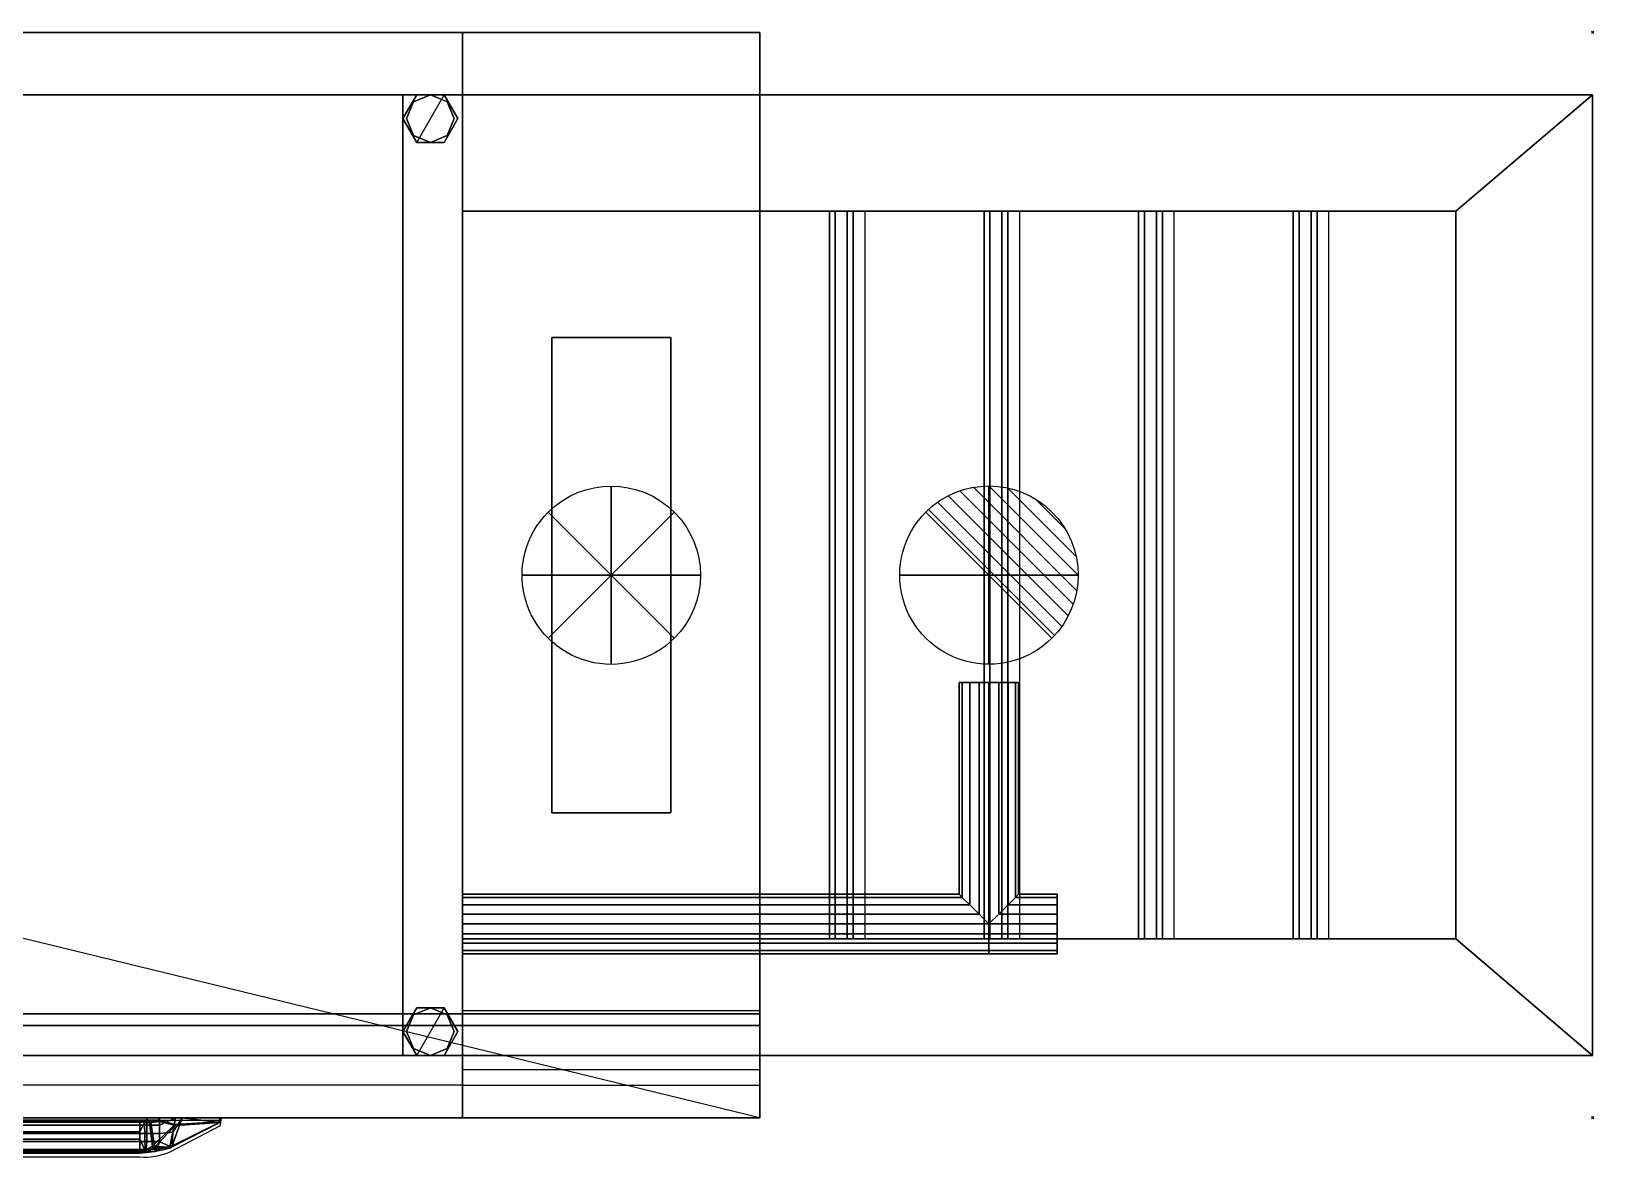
# Model space of a CAD drawing. Header units: millimetres. Extents: x -103 to 5151, y -947 to 1.
# Drawn here: x 3837 to 5151, y -947 to 1 of the extents above; entities that cross this region are included whole.
import ezdxf

# ---------------------------------------------------------------- set-up
doc = ezdxf.new("R2010")
doc.units = ezdxf.units.MM
doc.header["$LTSCALE"] = 300
doc.header["$PDMODE"] = 3
doc.linetypes.add('CONTINUA', pattern=[0])
for name, color, linetype in [('IQ_200_2D', 1, 'Continuous'), ('IQ_200_3D', 1, 'CONTINUA'), ('IQ_204_2D', 7, 'Continuous'), ('IQ_204_3D', 7, 'Continuous'), ('IQ_CON_DRAIN_INT', 7, 'Continuous'), ('IQ_CON_FUMESOUTLET_INT', 7, 'Continuous'), ('IQ_INS_3D', 3, 'Continuous')]:
    doc.layers.add(name, color=color, linetype=linetype)

# ---------------------------------------------------------------- blocks, each defined once
blk = doc.blocks.new('Pann800')
at = {"layer": 'IQ_200_3D'}
for points in [[(800, -25, 21), (0, -25, 21), (0, 25, 21), (800, 25, 21)], [(0, 25, 21), (800, 25, 21), (800, 25), (0, 25)], [(800, 25), (0, 25), (0, 0), (800, 0)], [(0, 0, -897.7), (800, 0, -897.7), (800, -52.5, -860), (0, -52.5, -860)], [(0, -52.5, -19.3), (800, -52.5, -19.3), (800, -25, 21), (0, -25, 21)], [(800, -52.5, -860), (0, -52.5, -860), (0, -52.5, -19.3), (800, -52.5, -19.3)]]:
    blk.add_3dface(points, dxfattribs=at)
mesh = blk.add_polyface(dxfattribs=at)
corners = [(0, -25, 21), (0, 25, 21), (0, 25), (0, 0), (0, 0, -897.7), (0, -52.5, -860), (0, -52.5, -19.3)]
mesh.append_faces([[corners[k] for k in face] for face in [(0, 6, 0)]], dxfattribs={"vtx0": -1})
mesh.append_faces([[corners[k] for k in face] for face in [(0, 3, 4), (0, 4, 5), (0, 5, 6)]], dxfattribs={"vtx0": -1, "vtx2": -1})
mesh.append_faces([[corners[k] for k in face] for face in [(0, 1, 2, 3)]], dxfattribs={"vtx3": -1})
mesh = blk.add_polyface(dxfattribs=at)
corners = [(800, -25, 21), (800, 25, 21), (800, 25), (800, 0), (800, 0, -897.7), (800, -52.5, -860), (800, -52.5, -19.3)]
mesh.append_faces([[corners[k] for k in face] for face in [(0, 6, 0)]], dxfattribs={"vtx0": -1})
mesh.append_faces([[corners[k] for k in face] for face in [(0, 3, 4), (0, 4, 5), (0, 5, 6)]], dxfattribs={"vtx0": -1, "vtx2": -1})
mesh.append_faces([[corners[k] for k in face] for face in [(0, 1, 2, 3)]], dxfattribs={"vtx3": -1})
blk = doc.blocks.new('Pann800Low')
at = {"layer": 'IQ_200_3D', "extrusion": (-1, 3.44509e-16, -2.22045e-16), "elevation": 800}
blk.add_lwpolyline([(0, 0), (0, 367.3), (52.5, 405), (52.5, 0)], close=True, dxfattribs=at)
at = {"layer": 'IQ_200_3D', "extrusion": (-1, 3.44509e-16, -2.22045e-16)}
blk.add_lwpolyline([(0, 0), (0, 367.3), (52.5, 405), (52.5, 0)], close=True, dxfattribs=at)
at = {"layer": 'IQ_200_3D'}
for points in [[(-800, 0), (0, 0), (0, -52.5), (-800, -52.5)], [(-800, -52.5, 405), (0, -52.5, 405), (0, 0, 367.3), (-800, 0, 367.3)], [(0, 0), (0, 0, 367.3), (-800, 0, 367.3), (-800, 0)], [(-800, -52.5), (-800, 0), (-800, 0, 367.3), (-800, -52.5, 405)], [(0, -52.5), (0, 0), (0, 0, 367.3), (0, -52.5, 405)], [(0, -52.5), (-800, -52.5), (-800, -52.5, 405), (0, -52.5, 405)]]:
    blk.add_3dface(points, dxfattribs=at)
blk = doc.blocks.new('Panel800_Back')
at = {"layer": 'IQ_200_3D'}
for points in [[(0, 52.5, 1270), (-800, 52.5, 1270), (-800, 52.5, 410), (0, 52.5, 410)], [(-800, 52.5, 1270), (-800, -0.6, 1270), (-800, 0, 410), (-800, 52.5, 410)], [(-800, 52.5, 405), (-800, 0, 405), (-800, 0), (-800, 52.5)], [(0, 52.5), (0, 52.5, 405), (-800, 52.5, 405), (-800, 52.5)], [(-800, 0, 405), (-800, 52.5, 405), (0, 52.5, 405), (0, 0, 405)], [(-800, 0, 410), (-800, 52.5, 410), (0, 52.5, 410), (0, 0, 410)], [(0, 52.5, 1270), (0, -0.6, 1270), (0, 0, 410), (0, 52.5, 410)], [(0, 52.5, 405), (0, 0, 405), (0, 0), (0, 52.5)], [(0, 0, 405), (0, 0, 410), (-800, 0, 410), (-800, 0, 405)]]:
    blk.add_3dface(points, dxfattribs=at)
blk = doc.blocks.new('Feet')
at = {"layer": 'IQ_200_3D'}
mesh = blk.add_polyface(dxfattribs=at)
corners = [(11.5, -20), (23.1, 0), (11.5, 20), (-11.5, 20), (-23.1, 0), (-11.5, -20), (11.5, -20, 6.2), (23.1, 0, 6.2), (11.5, 20, 6.2), (-11.5, 20, 6.2), (-23.1, 0, 6.2), (-11.5, -20, 6.2)]
mesh.append_faces([[corners[k] for k in face] for face in [(0, 1, 7, 6), (1, 2, 8, 7), (2, 3, 9, 8), (3, 9, 10, 4), (4, 10, 11, 5), (5, 11, 6, 0), (1, 7, 6, 0)]])
mesh.append_faces([[corners[k] for k in face] for face in [(2, 5, 4, 3), (8, 11, 10, 9)]], dxfattribs={"vtx0": -1})
mesh.append_faces([[corners[k] for k in face] for face in [(0, 1, 2, 5), (6, 7, 8, 11)]], dxfattribs={"vtx2": -1})
mesh = blk.add_polyface(dxfattribs=at)
corners = [(-20, 0, 39), (-14.1, -14.1, 39), (0, -20, 39), (14.1, -14.1, 39), (20, 0, 39), (14.1, 14.1, 39), (0, 20, 39), (-14.1, 14.1, 39), (-20, 0, 150), (-14.1, -14.1, 150), (0, -20, 150), (14.1, -14.1, 150), (20, 0, 150), (14.1, 14.1, 150), (0, 20, 150), (-14.1, 14.1, 150)]
mesh.append_faces([[corners[k] for k in face] for face in [(0, 1, 9, 8), (1, 2, 10, 9), (2, 3, 11, 10), (3, 4, 12, 11), (4, 5, 13, 12), (5, 6, 14, 13), (6, 7, 15, 14), (7, 0, 8, 15)]])
blk = doc.blocks.new('Maniglia')
at = {"layer": 'IQ_200_3D'}
mesh = blk.add_polyface(dxfattribs=at)
corners = [(-198.8, 0, 104.8), (-198.3, -2.3, 104.9), (-198.1, -3.3, 104.9), (-197.6, -3.9, 105.2), (-199.2, 0, 104.2), (-198.7, -2.3, 104.3), (-198.4, -3.2, 104.4), (-199.1, 0, 103.7), (-198.7, -2.3, 103.8), (-198.5, -3.2, 103.8), (-197.3, -4.3, 104.4), (-198.7, 0, 103.2), (-198.2, -2.2, 103.2), (-197.7, -3.3, 103.3), (-197.4, -3.7, 103.5), (-197.3, -4.3, 104.4), (-198.2, 0, 103.1), (-197.7, -2.2, 103.1), (-197, -3.3, 103.2), (-197.1, -3.7, 103.5)]
mesh.append_faces([[corners[k] for k in face] for face in [(0, 1, 5, 4), (1, 2, 6, 5), (2, 3, 6), (4, 5, 8, 7), (5, 6, 9, 8), (6, 3, 10, 9), (7, 8, 12, 11), (8, 9, 13, 12), (9, 10, 14, 13), (10, 15, 14), (11, 12, 17, 16), (12, 13, 18, 17), (13, 14, 19, 18), (14, 15, 19)]])
mesh = blk.add_polyface(dxfattribs=at)
corners = [(-197.6, -3.9, 105.2), (-198.1, -3.3, 104.9), (-198.3, -2.3, 104.9), (-198.8, 0, 104.8), (-166.4, 0, 130.7), (-157.8, -23.6, 129.8)]
mesh.append_faces([[corners[k] for k in face] for face in [(0, 4, 5)]], dxfattribs={"vtx0": -1})
mesh.append_faces([[corners[k] for k in face] for face in [(0, 3, 4)]], dxfattribs={"vtx0": -1, "vtx2": -1})
mesh.append_faces([[corners[k] for k in face] for face in [(0, 1, 2, 3)]], dxfattribs={"vtx3": -1})
mesh = blk.add_polyface(dxfattribs=at)
corners = [(-197.6, -3.9, 105.2), (-197.1, -3.7, 103.5), (-197, -3.3, 103.2), (-197.7, -2.2, 103.1), (-198.2, 0, 103.1), (-160.5, -6.4, 103.3), (-160.4, -5.8, 103.1), (-146.7, -2.1, 103.1), (-146.7, 0, 103.1)]
mesh.append_faces([[corners[k] for k in face] for face in [(0, 5, 1), (1, 5, 6, 2), (2, 6, 7, 3), (3, 7, 8, 4)]])
mesh = blk.add_polyface(dxfattribs=at)
corners = [(-166.4, 0, 130.7), (-160.7, 0, 133.9), (-158.4, -12.2, 132), (-156, -24.3, 130.7), (-157.8, -23.6, 129.8)]
mesh.append_faces([[corners[k] for k in face] for face in [(0, 1, 2), (2, 3, 4), (0, 2, 4)]])
mesh = blk.add_polyface(dxfattribs=at)
corners = [(-147.1, 0, 135.1), (-147.1, -6.3, 133.2), (-147.1, -13.3, 132.1), (-147.1, -20, 132.1), (-145.2, -26.6, 133), (-143.4, -28.5, 131.6), (-136.1, -29.1, 120.4), (-135.3, -27.4, 119.1), (-141.3, -24, 116.2), (-142.3, -25.4, 117), (-155.8, -25.6, 128.9), (-156, -24.3, 130.7), (-158.4, -12.2, 132), (-160.7, 0, 133.9)]
mesh.append_faces([[corners[k] for k in face] for face in [(0, 1, 13), (1, 2, 12, 13), (2, 3, 11, 12), (3, 4, 11), (4, 5, 10, 11), (5, 6, 9, 10), (6, 7, 8, 9)]])
mesh = blk.add_polyface(dxfattribs=at)
corners = [(-136.7, 0, 135.1), (-136.7, -6.3, 133.2), (-136.7, -13.3, 132.1), (-136.7, -20, 132.1), (-135.9, -26.8, 133), (-135.9, -28.6, 131.7), (-130.8, -29.8, 121.6), (-130.6, -27.9, 120), (-135.3, -27.4, 119.1), (-136.1, -29.1, 120.4), (-143.4, -28.5, 131.6), (-145.2, -26.6, 133), (-147.1, -20, 132.1), (-147.1, -13.3, 132.1), (-147.1, -6.3, 133.2), (-147.1, 0, 135.1)]
mesh.append_faces([[corners[k] for k in face] for face in [(0, 1, 14, 15), (1, 2, 13, 14), (2, 3, 12, 13), (3, 4, 11, 12), (4, 5, 10, 11), (5, 6, 9, 10), (6, 7, 8, 9)]])
mesh = blk.add_polyface(dxfattribs=at)
corners = [(-130.6, -27.9, 120), (-130.6, -18.1, 121.4), (-130.6, -11.8, 121.2), (-130.6, -3.8, 119.6), (-130.6, -3.1, 118.7), (-134.3, -3.1, 116.7), (-138, -3.1, 114.8), (-139.3, -3.1, 113.1), (-146.7, -3.1, 104.1), (-146.7, -2.8, 103.3), (-146.7, -2.1, 103.1), (-146.7, 0, 103.1), (128.6, -27.9, 120), (128.6, -18.1, 121.4), (128.6, -11.8, 121.2), (128.6, -3.8, 119.6), (128.6, -3.1, 118.7), (132.3, -3.1, 116.7), (136, -3.1, 114.8), (137.3, -3.1, 113.1), (144.7, -3.1, 104.1), (144.7, -2.8, 103.3), (144.7, -2.1, 103.1), (144.7, 0, 103.1)]
mesh.append_faces([[corners[k] for k in face] for face in [(0, 12, 13, 1), (2, 1, 13, 14), (3, 2, 14, 15), (4, 3, 15, 16), (5, 4, 16, 17), (6, 5, 17, 18), (7, 6, 18, 19), (8, 7, 19, 20), (9, 8, 20, 21), (10, 9, 21, 22), (11, 10, 22, 23)]])
mesh = blk.add_polyface(dxfattribs=at)
corners = [(134.7, 0, 135.1), (134.7, -6.3, 133.2), (134.7, -13.3, 132.1), (134.7, -20, 132.1), (133.9, -26.8, 133), (133.9, -28.6, 131.7), (128.8, -29.8, 121.6), (128.6, -27.9, 120), (-130.6, -27.9, 120), (-130.8, -29.8, 121.6), (-135.9, -28.6, 131.7), (-135.9, -26.8, 133), (-136.7, -20, 132.1), (-136.7, -13.3, 132.1), (-136.7, -6.3, 133.2), (-136.7, 0, 135.1)]
mesh.append_faces([[corners[k] for k in face] for face in [(0, 1, 14, 15), (1, 2, 13, 14), (2, 3, 12, 13), (3, 4, 11, 12), (4, 5, 10, 11), (5, 6, 9, 10), (6, 7, 8, 9)]])
mesh = blk.add_polyface(dxfattribs=at)
corners = [(134.7, 0, 135.1), (134.7, -6.3, 133.2), (134.7, -13.3, 132.1), (134.7, -20, 132.1), (133.9, -26.8, 133), (133.9, -28.6, 131.7), (128.8, -29.8, 121.6), (128.6, -27.9, 120), (133.3, -27.4, 119.1), (134.1, -29.1, 120.4), (141.4, -28.5, 131.6), (143.2, -26.6, 133), (145.1, -20, 132.1), (145.1, -13.3, 132.1), (145.1, -6.3, 133.2), (145.1, 0, 135.1)]
mesh.append_faces([[corners[k] for k in face] for face in [(15, 14, 1, 0), (14, 13, 2, 1), (13, 12, 3, 2), (12, 11, 4, 3), (11, 10, 5, 4), (10, 9, 6, 5), (9, 8, 7, 6)]])
mesh = blk.add_polyface(dxfattribs=at)
corners = [(145.1, 0, 135.1), (145.1, -6.3, 133.2), (145.1, -13.3, 132.1), (145.1, -20, 132.1), (143.2, -26.6, 133), (141.4, -28.5, 131.6), (134.1, -29.1, 120.4), (133.3, -27.4, 119.1), (139.3, -24, 116.2), (140.3, -25.4, 117), (153.8, -25.6, 128.9), (154, -24.3, 130.7), (156.4, -12.2, 132), (158.7, 0, 133.9)]
mesh.append_faces([[corners[k] for k in face] for face in [(13, 1, 0), (13, 12, 2, 1), (12, 11, 3, 2), (11, 4, 3), (11, 10, 5, 4), (10, 9, 6, 5), (9, 8, 7, 6)]])
mesh = blk.add_polyface(dxfattribs=at)
corners = [(195.6, -3.9, 105.2), (195.1, -3.7, 103.5), (195, -3.3, 103.2), (195.7, -2.2, 103.1), (196.1, 0, 103.1), (158.5, -6.4, 103.3), (158.4, -5.8, 103.1), (144.7, -2.1, 103.1), (144.7, 0, 103.1)]
mesh.append_faces([[corners[k] for k in face] for face in [(1, 5, 0), (2, 6, 5, 1), (3, 7, 6, 2), (4, 8, 7, 3)]])
mesh = blk.add_polyface(dxfattribs=at)
corners = [(164.3, 0, 130.7), (158.7, 0, 133.9), (156.4, -12.2, 132), (154, -24.3, 130.7), (155.8, -23.6, 129.8)]
mesh.append_faces([[corners[k] for k in face] for face in [(2, 1, 0), (4, 3, 2), (4, 2, 0)]])
mesh = blk.add_polyface(dxfattribs=at)
corners = [(195.6, -3.9, 105.2), (196.1, -3.3, 104.9), (196.3, -2.3, 104.9), (196.8, 0, 104.8), (164.3, 0, 130.7), (155.8, -23.6, 129.8)]
mesh.append_faces([[corners[k] for k in face] for face in [(5, 4, 0)]], dxfattribs={"vtx1": -1})
mesh.append_faces([[corners[k] for k in face] for face in [(4, 3, 0)]], dxfattribs={"vtx1": -1, "vtx2": -1})
mesh.append_faces([[corners[k] for k in face] for face in [(3, 2, 1, 0)]], dxfattribs={"vtx3": -1})
mesh = blk.add_polyface(dxfattribs=at)
corners = [(196.8, 0, 104.8), (196.3, -2.3, 104.9), (196.1, -3.3, 104.9), (195.6, -3.9, 105.2), (197.2, 0, 104.2), (196.7, -2.3, 104.3), (196.4, -3.2, 104.4), (197.1, 0, 103.7), (196.7, -2.3, 103.8), (196.5, -3.2, 103.8), (195.3, -4.3, 104.4), (196.6, 0, 103.2), (196.2, -2.2, 103.2), (195.7, -3.3, 103.3), (195.3, -3.7, 103.5), (195.3, -4.3, 104.4), (196.1, 0, 103.1), (195.7, -2.2, 103.1), (195, -3.3, 103.2), (195.1, -3.7, 103.5)]
mesh.append_faces([[corners[k] for k in face] for face in [(4, 5, 1, 0), (5, 6, 2, 1), (6, 3, 2), (7, 8, 5, 4), (8, 9, 6, 5), (9, 10, 3, 6), (11, 12, 8, 7), (12, 13, 9, 8), (13, 14, 10, 9), (14, 15, 10), (16, 17, 12, 11), (17, 18, 13, 12), (18, 19, 14, 13), (19, 15, 14)]])
mesh = blk.add_polyface(dxfattribs=at)
corners = [(-197.6, -3.9, 105.2), (-157.8, -23.6, 129.8), (-156, -24.3, 130.7), (-197.3, -4.3, 104.4), (-157.4, -24.8, 128), (-155.8, -25.6, 128.9), (-160.5, -6.4, 103.3), (-143.5, -24.2, 116.1), (-142.3, -25.4, 117), (-159.6, -6.2, 103.2), (-142.8, -22.6, 115.2), (-141.3, -24, 116.2)]
mesh.append_faces([[corners[k] for k in face] for face in [(0, 1)]])
mesh = blk.add_polyface(dxfattribs=at)
corners = [(-197.6, -3.9, 105.2), (-157.8, -23.6, 129.8), (-156, -24.3, 130.7), (-197.3, -4.3, 104.4), (-157.4, -24.8, 128), (-155.8, -25.6, 128.9), (-160.5, -6.4, 103.3), (-143.5, -24.2, 116.1), (-142.3, -25.4, 117), (-159.6, -6.2, 103.2), (-142.8, -22.6, 115.2), (-141.3, -24, 116.2)]
mesh.append_faces([[corners[k] for k in face] for face in [(0, 1, 4, 3), (1, 2, 5, 4), (3, 4, 7, 6), (4, 5, 8, 7), (6, 7, 10, 9), (7, 8, 11, 10)]])
mesh = blk.add_polyface(dxfattribs=at)
corners = [(-160.4, -5.8, 103.1), (-160.5, -6.4, 103.3), (-159.6, -6.2, 103.2), (-142.8, -22.6, 115.2), (-141.3, -24, 116.2), (-135.3, -27.4, 119.1), (-130.6, -27.9, 120), (-130.6, -18.1, 121.4), (-130.6, -11.8, 121.2), (-130.6, -3.8, 119.6), (-130.6, -3.1, 118.7), (-134.7, -3.9, 117.5), (-134.3, -3.1, 116.7), (-138.8, -3.9, 115.4), (-138, -3.1, 114.8), (-140, -3.9, 113.8), (-139.3, -3.1, 113.1), (-147.5, -3.2, 103.8), (-146.7, -3.1, 104.1), (-146.7, -2.8, 103.3), (-146.7, -2.1, 103.1)]
mesh.append_faces([[corners[k] for k in face] for face in [(0, 1, 2), (2, 17, 20, 0), (17, 18, 19), (17, 19, 20), (2, 3, 15, 17), (15, 16, 18, 17), (3, 4, 13, 15), (13, 14, 16, 15), (4, 5, 11, 13), (11, 12, 14, 13), (5, 6, 7), (5, 7, 8, 11), (8, 9, 11), (11, 9, 10, 12)]])
mesh = blk.add_polyface(dxfattribs=at)
corners = [(158.4, -5.8, 103.1), (158.5, -6.4, 103.3), (157.6, -6.2, 103.2), (140.8, -22.6, 115.2), (139.3, -24, 116.2), (133.3, -27.4, 119.1), (128.6, -27.9, 120), (128.6, -18.1, 121.4), (128.6, -11.8, 121.2), (128.6, -3.8, 119.6), (128.6, -3.1, 118.7), (132.7, -3.9, 117.5), (132.3, -3.1, 116.7), (136.8, -3.9, 115.4), (136, -3.1, 114.8), (138, -3.9, 113.8), (137.3, -3.1, 113.1), (145.5, -3.2, 103.8), (144.7, -3.1, 104.1), (144.7, -2.8, 103.3), (144.7, -2.1, 103.1)]
mesh.append_faces([[corners[k] for k in face] for face in [(2, 1, 0), (0, 20, 17, 2), (19, 18, 17), (20, 19, 17), (17, 15, 3, 2), (17, 18, 16, 15), (15, 13, 4, 3), (15, 16, 14, 13), (13, 11, 5, 4), (13, 14, 12, 11), (7, 6, 5), (11, 8, 7, 5), (11, 9, 8), (12, 10, 9, 11)]])
mesh = blk.add_polyface(dxfattribs=at)
corners = [(195.6, -3.9, 105.2), (155.8, -23.6, 129.8), (154, -24.3, 130.7), (195.3, -4.3, 104.4), (155.4, -24.8, 128), (153.8, -25.6, 128.9), (158.5, -6.4, 103.3), (141.5, -24.2, 116.1), (140.3, -25.4, 117), (157.6, -6.2, 103.2), (140.8, -22.6, 115.2), (139.3, -24, 116.2)]
mesh.append_faces([[corners[k] for k in face] for face in [(3, 4, 1, 0), (4, 5, 2, 1), (6, 7, 4, 3), (7, 8, 5, 4), (9, 10, 7, 6), (10, 11, 8, 7)]])
mesh = blk.add_polyface(dxfattribs=at)
corners = [(195.6, -3.9, 105.2), (155.8, -23.6, 129.8), (154, -24.3, 130.7), (195.3, -4.3, 104.4), (155.4, -24.8, 128), (153.8, -25.6, 128.9), (158.5, -6.4, 103.3), (141.5, -24.2, 116.1), (140.3, -25.4, 117), (157.6, -6.2, 103.2), (140.8, -22.6, 115.2), (139.3, -24, 116.2)]
mesh.append_faces([[corners[k] for k in face] for face in [(1, 0)]])
blk = doc.blocks.new('Prewash')
at = {"layer": 'IQ_200_2D'}
for p, q in [((0, 0), (800, 0)), ((202.9, -913), (0, -913)), ((800, -913), (597.1, -913))]:
    blk.add_line(p, q, dxfattribs=at)
at = {"layer": 'IQ_200_2D', "linetype": 'CONTINUA', "ltscale": 10}
blk.add_lwpolyline([(202.9, -913), (203.6, -919.5), (246.3, -941.8, 0.121157), (271.2, -946), (528.8, -946, 0.121157), (553.7, -941.8), (596.4, -919.5), (597.1, -913)], format="xyb", dxfattribs=at)
at = {"layer": 'IQ_200_3D'}
for points in [[(800, 0, 1420), (800, -825.5, 1420), (0, -825.5, 1420), (0, 0, 1420)], [(0, -52.5, 150), (0, -52.5, 570), (0, -860.5, 570), (0, -860.5, 150)], [(800, -860.5, 570), (0, -860.5, 570), (0, -52.5, 570), (800, -52.5, 570)], [(0, -52.5, 570), (0, -107.5, 570), (0, -107.5, 1315), (0, -53.1, 1420)], [(0, -52.5, 150), (800, -52.5, 150), (800, -860.5, 150), (0, -860.5, 150)], [(50.1, -52.5, 115), (749.9, -52.5, 115), (749.9, -860.5, 115), (50.1, -860.5, 115)], [(50.1, -52.5, 115), (50.1, -860.5, 115), (50.1, -860.5, 150), (50.1, -52.5, 150)], [(749.9, -52.5, 115), (749.9, -860.5, 115), (749.9, -860.5, 150), (749.9, -52.5, 150)], [(800, -860.5, 150), (800, -860.5, 570), (800, -52.5, 570), (800, -52.5, 150)], [(800, -52.5, 570), (800, -107.5, 570), (800, -107.5, 1315), (800, -53.1, 1420)], [(0, -107.5, 1315), (0, -805.5, 1315), (0, -860.5, 1420), (0, -53.1, 1420)], [(800, -107.5, 1315), (800, -805.5, 1315), (800, -860.5, 1420), (800, -53.1, 1420)], [(0, -860.5, 1420), (0, -805.5, 1315), (0, -805.5, 570), (0, -860.5, 570)], [(800, -860.5, 1420), (800, -805.5, 1315), (800, -805.5, 570), (800, -860.5, 570)], [(800, -825.5, 1420), (0, -825.5, 1420), (0, -860.5, 1420), (800, -860.5, 1420)], [(0, -860.5, 517.3), (0, -860.5, 522.3), (800, -860.5, 522.3), (800, -860.5, 517.3)]]:
    blk.add_3dface(points, dxfattribs=at)
at = {"layer": 'IQ_204_2D'}
for p, q in [((0, -913), (0, 0)), ((800, -913), (800, 0))]:
    blk.add_line(p, q, dxfattribs=at)
for points in [[(800, -825.5), (0, -825.5)], [(800, -835.5), (0, -835.5)], [(800, -885.5), (0, -885.5)], [(597.1, -913), (202.9, -913)]]:
    blk.add_lwpolyline(points, dxfattribs=at)
at = {"rotation": 180}
for p in [(27, -72.5), (773, -72.5), (27, -840.5), (773, -840.5)]:
    blk.add_blockref('Feet', p, dxfattribs=at)
at = {"layer": 'IQ_200_3D'}
for name, p in [('Panel800_Back', (800, -52.5, 150)), ('Pann800', (0, -860.5, 1420)), ('Pann800Low', (800, -860.5, 150)), ('Maniglia', (400, -913, 560))]:
    blk.add_blockref(name, p, dxfattribs=at)
mesh = blk.add_polyface(dxfattribs=at)
corners = [(800, 0, 1420), (0, 0, 1420), (0, -825.5, 1420), (800, -825.5, 1420), (800, 0, 1792), (0, 0, 1792), (0, -825.5, 1792), (800, -825.5, 1792)]
mesh.append_faces([[corners[k] for k in face] for face in [(0, 1, 2, 3), (4, 5, 6, 7), (0, 1, 5, 4), (1, 2, 6, 5), (2, 6, 7, 3), (3, 7, 4, 0)]])
blk = doc.blocks.new('*X2')
at = {"color": 0}
for p, q in [((313.99, 2209.04), (321.51, 2216.55)), ((314.11, 2207.74), (322.8, 2216.44)), ((314.16, 2210.62), (319.93, 2216.39)), ((314.4, 2206.62), (323.93, 2216.15)), ((314.82, 2205.62), (324.92, 2215.72)), ((315.1, 2212.98), (317.57, 2215.44)), ((315.35, 2204.74), (325.8, 2215.19)), ((315.99, 2203.96), (326.58, 2214.56))]:
    blk.add_line(p, q, dxfattribs=at)
blk = doc.blocks.new('drain')
blk.add_line((-2.121, -2.121), (2.121, 2.121))
at = {"extrusion": (-1, 0, 0)}
blk.add_line((0, 2.121, -2.121), (0, -2.121, 2.121), dxfattribs=at)
at = {"extrusion": (0, -1, 0)}
blk.add_line((-2.121, 0, -2.121), (2.121, 0, 2.121), dxfattribs=at)
at = {"extrusion": (-1, 0, 0)}
for start, end in [(45, 225), (225, 45)]:
    blk.add_arc((0, 0), 3, start, end, dxfattribs=at)
for start, end in [(45, 225), (225, 45)]:
    blk.add_arc((0, 0), 3, start, end)
at = {"extrusion": (0, -1, 0)}
for start, end in [(45, 225), (225, 45)]:
    blk.add_arc((0, 0), 3, start, end, dxfattribs=at)
at = {"xscale": 0.4000000000000909, "yscale": 0.4000000000000909, "zscale": 0.4000000000000909}
blk.add_blockref('*X2', (-128.597, -883.621), dxfattribs=at)
at = {"extrusion": (-1, 0, 0), "xscale": 0.3999999999999773, "yscale": 0.3999999999999773, "zscale": 0.3999999999999773}
blk.add_blockref('*X2', (-128.597, -883.621), dxfattribs=at)
at = {"extrusion": (0, -1, 0), "xscale": 0.4000000000000909, "yscale": 0.4000000000000909, "zscale": 0.4000000000000909}
blk.add_blockref('*X2', (-128.597, -883.621), dxfattribs=at)
blk = doc.blocks.new('Pann250')
at = {"layer": 'IQ_200_3D'}
for points in [[(250, -25, 21), (0, -25, 21), (0, 25, 21), (250, 25, 21)], [(0, 25, 21), (250, 25, 21), (250, 25), (0, 25)], [(250, 25), (0, 25), (0, 0), (250, 0)], [(0, 0, -897.7), (250, 0, -897.7), (250, -52.5, -860), (0, -52.5, -860)], [(0, -52.5, -19.3), (250, -52.5, -19.3), (250, -25, 21), (0, -25, 21)], [(250, -52.5, -860), (0, -52.5, -860), (0, -52.5, -19.3), (250, -52.5, -19.3)]]:
    blk.add_3dface(points, dxfattribs=at)
mesh = blk.add_polyface(dxfattribs=at)
corners = [(0, -25, 21), (0, 25, 21), (0, 25), (0, 0), (0, 0, -897.7), (0, -52.5, -860), (0, -52.5, -19.3)]
mesh.append_faces([[corners[k] for k in face] for face in [(0, 6, 0)]], dxfattribs={"vtx0": -1})
mesh.append_faces([[corners[k] for k in face] for face in [(0, 3, 4), (0, 4, 5), (0, 5, 6)]], dxfattribs={"vtx0": -1, "vtx2": -1})
mesh.append_faces([[corners[k] for k in face] for face in [(0, 1, 2, 3)]], dxfattribs={"vtx3": -1})
mesh = blk.add_polyface(dxfattribs=at)
corners = [(250, -25, 21), (250, 25, 21), (250, 25), (250, 0), (250, 0, -897.7), (250, -52.5, -860), (250, -52.5, -19.3)]
mesh.append_faces([[corners[k] for k in face] for face in [(0, 6, 0)]], dxfattribs={"vtx0": -1})
mesh.append_faces([[corners[k] for k in face] for face in [(0, 3, 4), (0, 4, 5), (0, 5, 6)]], dxfattribs={"vtx0": -1, "vtx2": -1})
mesh.append_faces([[corners[k] for k in face] for face in [(0, 1, 2, 3)]], dxfattribs={"vtx3": -1})
blk = doc.blocks.new('fumesoutlet')
for p, q in [((2.121, -2.121), (-2.121, 2.121)), ((-2.121, -2.121), (2.121, 2.121))]:
    blk.add_line(p, q)
at = {"extrusion": (-1, 0, 0)}
for p, q in [((0, -2.121, -2.121), (0, 2.121, 2.121)), ((0, 2.121, -2.121), (0, -2.121, 2.121))]:
    blk.add_line(p, q, dxfattribs=at)
at = {"extrusion": (0, -1, 0)}
for p, q in [((2.121, 0, -2.121), (-2.121, 0, 2.121)), ((-2.121, 0, -2.121), (2.121, 0, 2.121))]:
    blk.add_line(p, q, dxfattribs=at)
at = {"extrusion": (-1, 0, 0)}
for start, end in [(45, 225), (225, 45)]:
    blk.add_arc((0, 0), 3, start, end, dxfattribs=at)
for start, end in [(45, 225), (225, 45)]:
    blk.add_arc((0, 0), 3, start, end)
at = {"extrusion": (0, -1, 0)}
for start, end in [(45, 225), (225, 45)]:
    blk.add_arc((0, 0), 3, start, end, dxfattribs=at)

msp = doc.modelspace()

# ---------------------------------------------------------------- linework, layer by layer
at = {"layer": 'IQ_200_2D'}
for p, q in [((4200, 0), (4450, 0)), ((4450, 0), (4450, -52.5)), ((5150, -52.5), (4450, -52.5)), ((5150, -860.5), (5150, -52.5)), ((4450, -860.5), (5150, -860.5)), ((4450, -860.5), (4450, -913))]:
    msp.add_line(p, q, dxfattribs=at)
msp.add_lwpolyline([(4450, -913), (4200, -913)], dxfattribs=at)
at = {"layer": 'IQ_200_3D', "extrusion": (-1, -2.22045e-16, 4.93038e-32), "elevation": -4450}
msp.add_lwpolyline([(52.5, 570), (0, 570), (0, 850), (52.5, 850)], close=True, dxfattribs=at)
at = {"layer": 'IQ_200_3D'}
for points in [[(4200, -52.5, 1420), (4200, 0, 1420), (4200, 0, 570), (4200, -52.5, 570)], [(4450, -52.5, 570), (4450, -52.5, 850), (4450, 0, 850), (4450, 0, 570)], [(4450, -52.5, 850), (5150, -52.5, 850), (5150, -52.5, 570), (4450, -52.5, 570)], [(5150, -860.5, 570), (5150, -860.5, 850), (5150, -52.5, 850), (5150, -52.5, 570)], [(5035, -150.5, 790), (5035, -150.5, 850), (4200, -150.5, 850), (4200, -150.5, 790)], [(5035, -762.5, 790), (5035, -150.5, 790), (4200, -150.5, 790), (4200, -762.5, 790)], [(4450, -150.5, 790), (4200, -150.5, 790), (4200, -150.5, 570), (4450, -150.5, 570)], [(4200, -150.5, 570), (4200, -150.5, 790), (4200, -762.5, 790), (4200, -762.5, 570)], [(5035, -762.5, 850), (5035, -762.5, 790), (5035, -150.5, 790), (5035, -150.5, 850)], [(4200, -762.5, 790), (4200, -762.5, 850), (5035, -762.5, 850), (5035, -762.5, 790)], [(4200, -860.5, 1420), (4450, -860.5, 1420), (4450, -860.5, 560.1), (4200, -860.5, 560.1)], [(4200, -860.5, 850), (5150, -860.5, 850), (5150, -860.5, 570), (4200, -860.5, 570)]]:
    msp.add_3dface(points, dxfattribs=at)
at = {"layer": 'IQ_204_2D'}
for p, q in [((4450, -913), (700, 0)), ((4200, 0), (4200, -913)), ((4450, -860.5), (4450, -52.5)), ((4450, -150.5), (5035, -150.5)), ((5035, -150.5), (5035, -762.5)), ((5035, -762.5), (4450, -762.5))]:
    msp.add_line(p, q, dxfattribs=at)
for points in [[(4538.4, -762.5), (4538.4, -150.5)], [(4668.4, -762.5), (4668.4, -150.5)], [(4668.4, -762.5), (4668.4, -150.5)], [(4668.4, -762.5), (4668.4, -150.5)], [(4798.4, -762.5), (4798.4, -150.5)], [(4928.4, -762.5), (4928.4, -150.5)], [(4200, -822.7), (4450, -822.7)], [(4450, -872.7), (4200, -872.7)]]:
    msp.add_lwpolyline(points, dxfattribs=at)
msp.add_lwpolyline([(4275, -256.6), (4375, -256.6), (4375, -656.6), (4275, -656.6)], close=True, dxfattribs=at)
at = {"layer": 'IQ_204_3D'}
for p, q in [((4450, -203.2, 1261), (4450, -203.2, 859.2)), ((4450, -329.9, 1261), (4450, -329.9, 859.2)), ((4450, -456.5, 1261), (4450, -456.5, 859.2)), ((4450, -583.2, 1261), (4450, -583.2, 859.2)), ((4450, -709.9, 1261), (4450, -709.9, 859.2))]:
    msp.add_line(p, q, dxfattribs=at)
at = {"layer": 'IQ_INS_3D'}
for p in [(5150, 0), (5150, -913)]:
    msp.add_point(p, dxfattribs=at)

# ---------------------------------------------------------------- block references
msp.add_blockref('Prewash', (3400, 0))
at = {"layer": 'IQ_200_3D', "xscale": -1}
msp.add_blockref('Pann250', (4450, -860.5, 1420), dxfattribs=at)
at = {"layer": 'IQ_CON_DRAIN_INT', "xscale": -25, "yscale": 25, "zscale": 25}
msp.add_blockref('drain', (4642.5, -456.5), dxfattribs=at)
at = {"layer": 'IQ_CON_FUMESOUTLET_INT', "xscale": -25, "yscale": 25, "zscale": 25}
msp.add_blockref('fumesoutlet', (4325, -456.6), dxfattribs=at)

# ---------------------------------------------------------------- meshes
at = {"layer": 'IQ_200_3D'}
mesh = msp.add_polyface(dxfattribs=at)
corners = [(4450, -150.5, 570), (4450, 0, 570), (4450, 0, 1420), (4450, -860.5, 1420), (4450, -860.5, 850), (4450, -762.5, 850), (4200, -150.5, 570), (4200, 0, 570), (4200, 0, 1420), (4200, -860.5, 1420), (4200, -860.5, 850), (4200, -762.5, 850)]
mesh.append_faces([[corners[k] for k in face] for face in [(6, 7, 1, 0), (2, 8, 7, 1), (3, 9, 8, 2), (10, 4, 3, 9), (11, 5, 4, 10)]])
mesh = msp.add_polyface(dxfattribs=at)
corners = [(4450, 0, 1420), (4450, 0, 1792), (4450, -825.5, 1792), (4450, -825.5, 1420), (4200, 0, 1420), (4200, 0, 1792), (4200, -825.5, 1792), (4200, -825.5, 1420)]
mesh.append_faces([[corners[k] for k in face] for face in [(1, 5, 4, 0), (2, 6, 5, 1), (3, 7, 6, 2), (3, 2, 1, 0), (7, 6, 5, 4)]])
mesh = msp.add_polyface(dxfattribs=at)
corners = [(4450, 0, 850), (4450, 0, 1420), (4450, -860.5, 1420), (4450, -860.5, 850), (4450, -762.5, 850), (4450, -762.5, 1261), (4450, -150.5, 1261), (4450, -150.5, 850)]
mesh.append_faces([[corners[k] for k in face] for face in [(5, 2, 1, 6)]], dxfattribs={"vtx0": -1, "vtx2": -1})
mesh.append_faces([[corners[k] for k in face] for face in [(7, 6, 1, 0)]], dxfattribs={"vtx1": -1})
mesh.append_faces([[corners[k] for k in face] for face in [(4, 3, 2, 5)]], dxfattribs={"vtx2": -1})
mesh = msp.add_polyface(dxfattribs=at)
corners = [(4200, -52.5, 570), (4200, -52.5, 1420), (4200, -860.5, 1420), (4200, -860.5, 570), (4200, -762.5, 570), (4200, -762.5, 1261), (4200, -150.5, 1261), (4200, -150.5, 570)]
mesh.append_faces([[corners[k] for k in face] for face in [(5, 2, 1, 6)]], dxfattribs={"vtx0": -1, "vtx2": -1})
mesh.append_faces([[corners[k] for k in face] for face in [(7, 6, 1, 0)]], dxfattribs={"vtx1": -1})
mesh.append_faces([[corners[k] for k in face] for face in [(4, 3, 2, 5)]], dxfattribs={"vtx2": -1})
mesh = msp.add_polyface(dxfattribs=at)
corners = [(4200, -52.5, 397), (5150, -52.5, 397), (5150, -860.5, 397), (4200, -860.5, 397), (4200, -52.5, 570), (5150, -52.5, 570), (5150, -860.5, 570), (4200, -860.5, 570)]
mesh.append_faces([[corners[k] for k in face] for face in [(3, 2, 1, 0), (4, 5, 1, 0), (5, 6, 2, 1), (3, 7, 6, 2), (0, 4, 7, 3)]])
mesh = msp.add_polyface(dxfattribs=at)
corners = [(4450, -52.5, 850), (5150, -52.5, 850), (5150, -860.5, 850), (4450, -860.5, 850), (4450, -762.5, 850), (5035, -762.5, 850), (5035, -150.5, 850), (4450, -150.5, 850)]
mesh.append_faces([[corners[k] for k in face] for face in [(1, 6, 7, 0)]], dxfattribs={"vtx0": -1})
mesh.append_faces([[corners[k] for k in face] for face in [(2, 5, 6, 1)]], dxfattribs={"vtx0": -1, "vtx2": -1})
mesh.append_faces([[corners[k] for k in face] for face in [(3, 4, 5, 2)]], dxfattribs={"vtx2": -1})
mesh = msp.add_polyface(dxfattribs=at)
corners = [(4275, -256.6, 1792), (4375, -256.6, 1792), (4375, -656.6, 1792), (4275, -656.6, 1792), (4275, -256.6, 1892), (4375, -256.6, 1892), (4375, -656.6, 1892), (4275, -656.6, 1892)]
mesh.append_faces([[corners[k] for k in face] for face in [(4, 5, 1, 0), (5, 6, 2, 1), (6, 7, 3, 2), (4, 7, 3, 0), (7, 6, 5, 4)]])
at = {"layer": 'IQ_204_3D'}
mesh = msp.add_polyface(dxfattribs=at)
corners = [(4528.4, -762.5, 815), (4523.4, -762.5, 823.7), (4513.4, -762.5, 823.7), (4508.4, -762.5, 815), (4513.4, -762.5, 806.3), (4523.4, -762.5, 806.3), (4528.4, -150.5, 815), (4523.4, -150.5, 823.7), (4513.4, -150.5, 823.7), (4508.4, -150.5, 815), (4513.4, -150.5, 806.3), (4523.4, -150.5, 806.3)]
mesh.append_faces([[corners[k] for k in face] for face in [(6, 7, 1, 0), (7, 8, 2, 1), (8, 9, 3, 2), (9, 10, 4, 3), (10, 11, 5, 4), (11, 6, 0, 5)]])
mesh.append_faces([[corners[k] for k in face] for face in [(5, 4, 3, 0)]], dxfattribs={"vtx2": -1})
mesh.append_faces([[corners[k] for k in face] for face in [(3, 2, 1, 0)]], dxfattribs={"vtx3": -1})
mesh = msp.add_polyface(dxfattribs=at)
corners = [(4658.4, -762.5, 815), (4653.4, -762.5, 823.7), (4643.4, -762.5, 823.7), (4638.4, -762.5, 815), (4643.4, -762.5, 806.3), (4653.4, -762.5, 806.3), (4658.4, -150.5, 815), (4653.4, -150.5, 823.7), (4643.4, -150.5, 823.7), (4638.4, -150.5, 815), (4643.4, -150.5, 806.3), (4653.4, -150.5, 806.3)]
mesh.append_faces([[corners[k] for k in face] for face in [(6, 7, 1, 0), (7, 8, 2, 1), (8, 9, 3, 2), (9, 10, 4, 3), (10, 11, 5, 4), (11, 6, 0, 5)]])
mesh.append_faces([[corners[k] for k in face] for face in [(5, 4, 3, 0)]], dxfattribs={"vtx2": -1})
mesh.append_faces([[corners[k] for k in face] for face in [(3, 2, 1, 0)]], dxfattribs={"vtx3": -1})
mesh = msp.add_polyface(dxfattribs=at)
corners = [(4658.4, -762.5, 815), (4653.4, -762.5, 823.7), (4643.4, -762.5, 823.7), (4638.4, -762.5, 815), (4643.4, -762.5, 806.3), (4653.4, -762.5, 806.3), (4658.4, -150.5, 815), (4653.4, -150.5, 823.7), (4643.4, -150.5, 823.7), (4638.4, -150.5, 815), (4643.4, -150.5, 806.3), (4653.4, -150.5, 806.3)]
mesh.append_faces([[corners[k] for k in face] for face in [(6, 7, 1, 0), (7, 8, 2, 1), (8, 9, 3, 2), (9, 10, 4, 3), (10, 11, 5, 4), (11, 6, 0, 5)]])
mesh.append_faces([[corners[k] for k in face] for face in [(5, 4, 3, 0)]], dxfattribs={"vtx2": -1})
mesh.append_faces([[corners[k] for k in face] for face in [(3, 2, 1, 0)]], dxfattribs={"vtx3": -1})
mesh = msp.add_polyface(dxfattribs=at)
corners = [(4658.4, -762.5, 815), (4653.4, -762.5, 823.7), (4643.4, -762.5, 823.7), (4638.4, -762.5, 815), (4643.4, -762.5, 806.3), (4653.4, -762.5, 806.3), (4658.4, -150.5, 815), (4653.4, -150.5, 823.7), (4643.4, -150.5, 823.7), (4638.4, -150.5, 815), (4643.4, -150.5, 806.3), (4653.4, -150.5, 806.3)]
mesh.append_faces([[corners[k] for k in face] for face in [(6, 7, 1, 0), (7, 8, 2, 1), (8, 9, 3, 2), (9, 10, 4, 3), (10, 11, 5, 4), (11, 6, 0, 5)]])
mesh.append_faces([[corners[k] for k in face] for face in [(5, 4, 3, 0)]], dxfattribs={"vtx2": -1})
mesh.append_faces([[corners[k] for k in face] for face in [(3, 2, 1, 0)]], dxfattribs={"vtx3": -1})
mesh = msp.add_polyface(dxfattribs=at)
corners = [(4788.4, -762.5, 815), (4783.4, -762.5, 823.7), (4773.4, -762.5, 823.7), (4768.4, -762.5, 815), (4773.4, -762.5, 806.3), (4783.4, -762.5, 806.3), (4788.4, -150.5, 815), (4783.4, -150.5, 823.7), (4773.4, -150.5, 823.7), (4768.4, -150.5, 815), (4773.4, -150.5, 806.3), (4783.4, -150.5, 806.3)]
mesh.append_faces([[corners[k] for k in face] for face in [(6, 7, 1, 0), (7, 8, 2, 1), (8, 9, 3, 2), (9, 10, 4, 3), (10, 11, 5, 4), (11, 6, 0, 5)]])
mesh.append_faces([[corners[k] for k in face] for face in [(5, 4, 3, 0)]], dxfattribs={"vtx2": -1})
mesh.append_faces([[corners[k] for k in face] for face in [(3, 2, 1, 0)]], dxfattribs={"vtx3": -1})
mesh = msp.add_polyface(dxfattribs=at)
corners = [(4918.4, -762.5, 815), (4913.4, -762.5, 823.7), (4903.4, -762.5, 823.7), (4898.4, -762.5, 815), (4903.4, -762.5, 806.3), (4913.4, -762.5, 806.3), (4918.4, -150.5, 815), (4913.4, -150.5, 823.7), (4903.4, -150.5, 823.7), (4898.4, -150.5, 815), (4903.4, -150.5, 806.3), (4913.4, -150.5, 806.3)]
mesh.append_faces([[corners[k] for k in face] for face in [(6, 7, 1, 0), (7, 8, 2, 1), (8, 9, 3, 2), (9, 10, 4, 3), (10, 11, 5, 4), (11, 6, 0, 5)]])
mesh.append_faces([[corners[k] for k in face] for face in [(5, 4, 3, 0)]], dxfattribs={"vtx2": -1})
mesh.append_faces([[corners[k] for k in face] for face in [(3, 2, 1, 0)]], dxfattribs={"vtx3": -1})
mesh = msp.add_polymesh((17, 2), dxfattribs=at)
for k, corner in enumerate([(4642.5, -546.9, 180.8), (4642.5, -750, 180.8), (4650.8, -546.9, 179.4), (4650.8, -741.7, 179.4), (4658.6, -546.9, 174.9), (4658.6, -733.9, 174.9), (4664.9, -546.9, 167), (4664.9, -727.6, 167), (4667.5, -546.9, 155.8), (4667.5, -725, 155.8), (4664.9, -546.9, 144.7), (4664.9, -727.6, 144.7), (4658.6, -546.9, 136.7), (4658.6, -733.9, 136.7), (4650.8, -546.9, 132.3), (4650.8, -741.7, 132.3), (4642.5, -546.9, 130.8), (4642.5, -750, 130.8), (4634.2, -546.9, 132.3), (4634.2, -741.7, 132.3), (4626.4, -546.9, 136.7), (4626.4, -733.9, 136.7), (4620.1, -546.9, 144.7), (4620.1, -727.6, 144.7), (4617.5, -546.9, 155.8), (4617.5, -725, 155.8), (4620.1, -546.9, 167), (4620.1, -727.6, 167), (4626.4, -546.9, 174.9), (4626.4, -733.9, 174.9), (4634.2, -546.9, 179.4), (4634.2, -741.7, 179.4), (4642.5, -546.9, 180.8), (4642.5, -750, 180.8)]):
    mesh.set_mesh_vertex(divmod(k, 2), corner)
mesh = msp.add_polymesh((17, 2), dxfattribs=at)
for k, corner in enumerate([(4200, -775, 155.8), (4642.5, -775, 155.8), (4200, -772.4, 144.7), (4642.5, -772.4, 144.7), (4200, -766.1, 136.7), (4642.5, -766.1, 136.7), (4200, -758.4, 132.3), (4642.5, -758.4, 132.3), (4200, -750, 130.8), (4642.5, -750, 130.8), (4200, -741.7, 132.3), (4634.2, -741.7, 132.3), (4200, -733.9, 136.7), (4626.4, -733.9, 136.7), (4200, -727.6, 144.7), (4620.1, -727.6, 144.7), (4200, -725, 155.8), (4617.5, -725, 155.8), (4200, -727.6, 167), (4620.1, -727.6, 167), (4200, -733.9, 174.9), (4626.4, -733.9, 174.9), (4200, -741.7, 179.4), (4634.2, -741.7, 179.4), (4200, -750, 180.8), (4642.5, -750, 180.8), (4200, -758.4, 179.4), (4642.5, -758.4, 179.4), (4200, -766.1, 174.9), (4642.5, -766.1, 174.9), (4200, -772.4, 167), (4642.5, -772.4, 167), (4200, -775, 155.8), (4642.5, -775, 155.8)]):
    mesh.set_mesh_vertex(divmod(k, 2), corner)
mesh = msp.add_polymesh((17, 2), dxfattribs=at)
for k, corner in enumerate([(4642.5, -775, 155.8), (4700, -775, 155.8), (4642.5, -772.4, 144.7), (4700, -772.4, 144.7), (4642.5, -766.1, 136.7), (4700, -766.1, 136.7), (4642.5, -758.4, 132.3), (4700, -758.4, 132.3), (4642.5, -750, 130.8), (4700, -750, 130.8), (4650.8, -741.7, 132.3), (4700, -741.7, 132.3), (4658.6, -733.9, 136.7), (4700, -733.9, 136.7), (4664.9, -727.6, 144.7), (4700, -727.6, 144.7), (4667.5, -725, 155.8), (4700, -725, 155.8), (4664.9, -727.6, 167), (4700, -727.6, 167), (4658.6, -733.9, 174.9), (4700, -733.9, 174.9), (4650.8, -741.7, 179.4), (4700, -741.7, 179.4), (4642.5, -750, 180.8), (4700, -750, 180.8), (4642.5, -758.4, 179.4), (4700, -758.4, 179.4), (4642.5, -766.1, 174.9), (4700, -766.1, 174.9), (4642.5, -772.4, 167), (4700, -772.4, 167), (4642.5, -775, 155.8), (4700, -775, 155.8)]):
    mesh.set_mesh_vertex(divmod(k, 2), corner)

doc.saveas('drawing.dxf')
